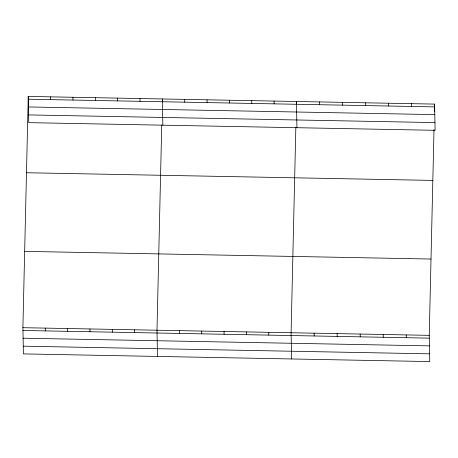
<?xml version="1.0" encoding="UTF-8"?>
<svg xmlns="http://www.w3.org/2000/svg" width="458" height="458" viewBox="0 0 458 458"><rect width="100%" height="100%" fill="white"/><g stroke="black" fill="none" stroke-linecap="round" stroke-linejoin="round"><path stroke-width="0.69" d="M434.007 129.534L429.249 335.353L429.753 361.574L23.404 353.902L22.9 327.688L28.247 96.426L434.596 104.098L435.1 130.312L28.751 122.647L28.247 96.426M161.737 125.103L156.997 330.218L157.5 356.433M162.281 101.785L162.344 98.957L162.848 125.177M295.834 127.633L291.088 332.748L291.591 358.963M296.372 104.315L296.44 101.487L296.944 127.708M434.419 111.872L434.596 104.098M28.304 99.214L434.648 106.886M28.453 106.949L434.797 114.614M28.602 114.912L434.951 122.584M26.484 172.74L432.833 180.412M24.663 251.373L431.012 259.039M22.9 327.688L429.249 335.353M22.952 330.476L429.301 338.147M23.1 338.204L429.449 345.876M23.255 346.174L429.604 353.839M411.57 103.663L411.622 106.451M406.223 334.924L406.275 337.712M388.544 103.227L388.596 106.016M383.191 334.489L383.249 337.277M365.518 102.792L365.57 105.58M360.165 334.054L360.223 336.842M342.492 102.357L342.544 105.145M337.14 333.619L337.197 336.407M319.466 101.922L319.518 104.71M314.114 333.184L314.171 335.972M274.09 101.069L274.142 103.857M268.737 332.325L268.794 335.113M251.74 100.646L251.791 103.434M246.393 331.907L246.444 334.695M229.389 100.222L229.447 103.01M224.042 331.483L224.094 334.271M207.045 99.804L207.096 102.592M201.692 331.06L201.749 333.848M184.694 99.38L184.746 102.168M179.341 330.642L179.399 333.43M139.993 98.539L140.051 101.327M134.646 329.794L134.698 332.582M117.649 98.115L117.7 100.903M112.296 329.376L112.347 332.165M95.298 97.691L95.35 100.479M89.945 328.953L90.003 331.741M72.948 97.273L72.999 100.062M67.601 328.529L67.652 331.317M50.598 96.85L50.655 99.638M45.25 328.105L45.302 330.899"/></g></svg>
